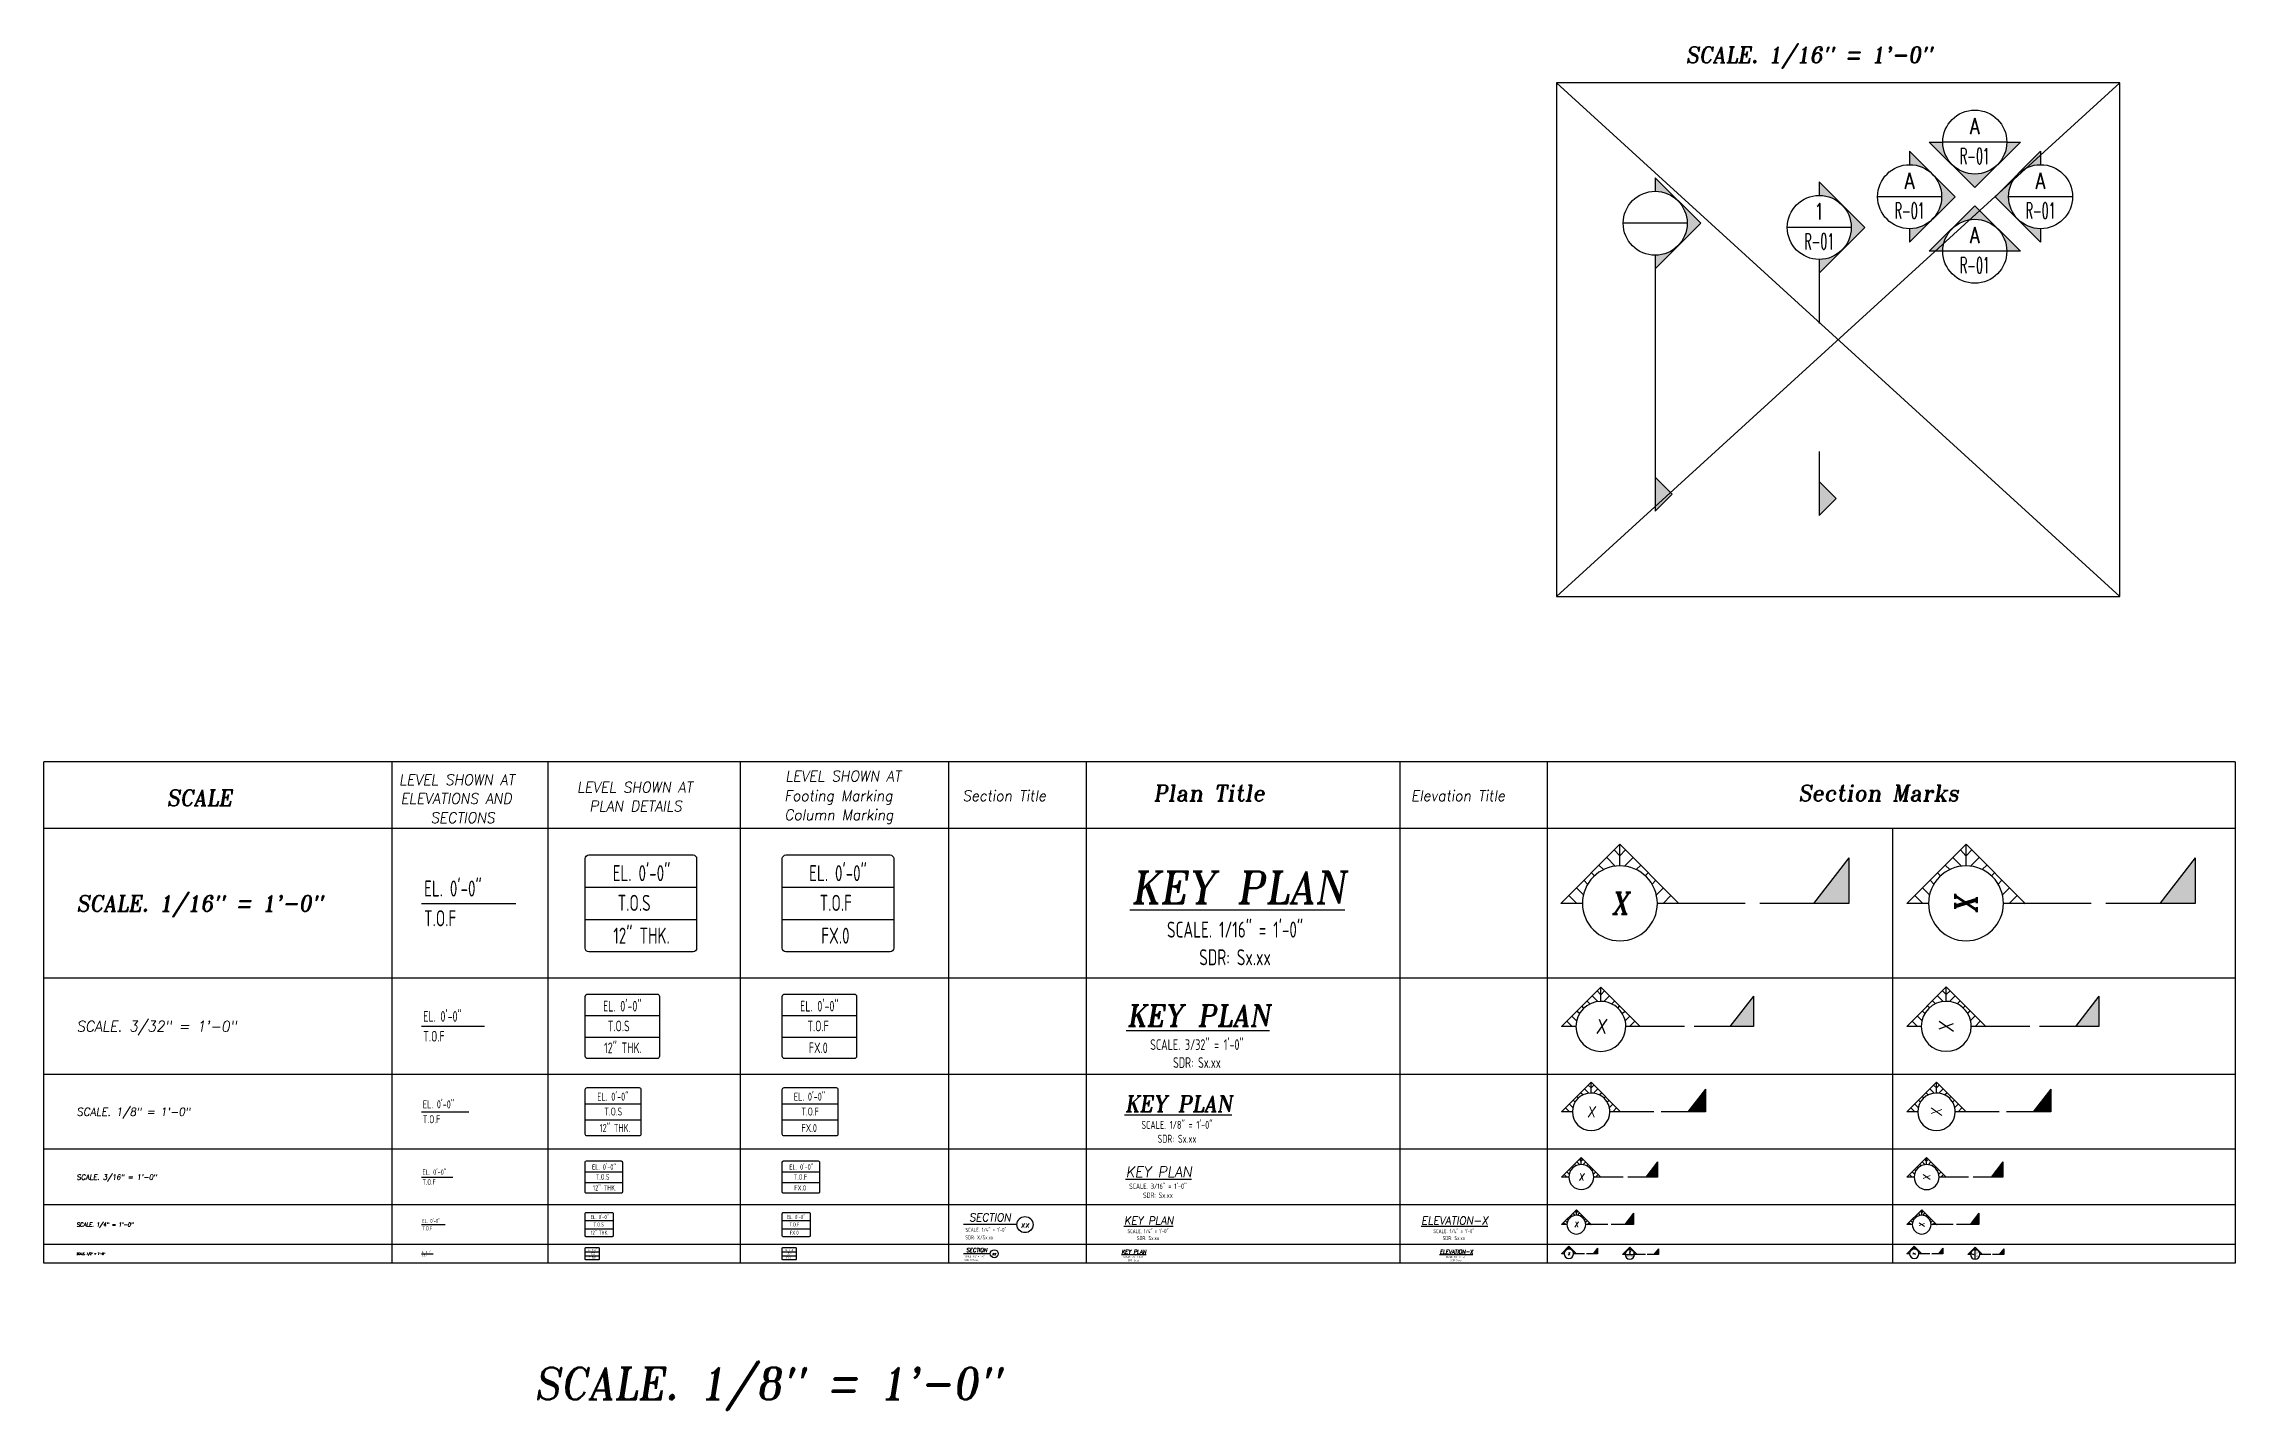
# Model space of a CAD drawing. Header units: inches. Extents: x 10095 to 38568, y -2433 to 4174.
# Drawn here: x 10095 to 12560, y 300 to 1837 of the extents above; entities that cross this region are included whole.
import ezdxf
from ezdxf.enums import TextEntityAlignment as Align

# ---------------------------------------------------------------- set-up
doc = ezdxf.new("R2010")
doc.units = ezdxf.units.IN
doc.header["$MEASUREMENT"] = 0
doc.layers.get('0').update_dxf_attribs({"linetype": 'CONTINUOUS'})
doc.layers.get('Defpoints').update_dxf_attribs({"linetype": 'CONTINUOUS'})
for name, color, linetype in [('0-25TEXT', 7, 'CONTINUOUS'), ('0-35TEXT', 3, 'CONTINUOUS'), ('0-50', 10, 'CONTINUOUS'), ('3', 3, 'CONTINUOUS'), ('FOOTING MARK', 3, 'CONTINUOUS'), ('Hgblock', 7, 'CONTINUOUS')]:
    doc.layers.add(name, color=color, linetype=linetype)
doc.styles.add('AR', font='ARCHQUIK.shx', dxfattribs={"width": 0.8})
doc.styles.add('ROMANS', font='romans.shx', dxfattribs={"width": 0.57})
doc.styles.add('ROMANT', font='romant')

# ---------------------------------------------------------------- blocks, each defined once
blk = doc.blocks.new('SECT1')
at = {"color": 7, "linetype": 'Continuous'}
blk.add_line((0.627, 0), (-0.627, 0), dxfattribs=at)
blk.add_circle((0.815, 0), 0.188, dxfattribs=at)
at = {"color": 7, "linetype": 'Continuous', "style": 'ROMANT', "oblique": 9, "width": 0.95}
blk.add_text('SECTION', height=0.1875, dxfattribs=at).set_placement((-0.006, 0.077), align=Align.CENTER)
blk.add_attdef('SECT1', text='', height=0.141, dxfattribs=at).set_placement((0.815, 0), align=Align.MIDDLE)
blk = doc.blocks.new('SECTARO')
at = {"linetype": 'Continuous'}
blk.add_line((33.32, 16.99), (20.13, 0), dxfattribs=at)
for p, q in [((33.32, 16.99), (33.32, 0)), ((33.32, 0), (0, 0))]:
    blk.add_line(p, q)
for points in [[(33.32, 0), (33.32, 16.99), (33.32, 0), (20.13, 0)], [(33.32, 16.99), (20.13, 0), (33.32, 0), (33.32, 16.99)]]:
    blk.add_solid(points, dxfattribs=at)
blk = doc.blocks.new('*X3')
at = {"color": 0, "linetype": 'Continuous'}
for p, q in [((-1.108, 0.278), (-1.075, 0.312)), ((-1.081, 0.217), (-1.031, 0.267)), ((-1.013, 0.197), (-0.986, 0.223)), ((-0.96, 0.161), (-0.942, 0.179)), ((-0.92, 0.112), (-0.898, 0.135)), ((-0.895, 0.05), (-0.854, 0.091)), ((-0.856, 0), (-0.81, 0.046)), ((-0.768, 0), (-0.765, 0.002))]:
    blk.add_line(p, q, dxfattribs=at)
blk = doc.blocks.new('*X2')
at = {"color": 0, "linetype": 'Continuous'}
for p, q in [((-1.108, 0.278), (-1.075, 0.312)), ((-0.96, 0.161), (-0.942, 0.179)), ((-0.856, 0), (-0.81, 0.046))]:
    blk.add_line(p, q, dxfattribs=at)
blk = doc.blocks.new('SECTNU')
at = {"linetype": 'Continuous'}
blk.add_line((-24.74, 0), (-32.81, 0), dxfattribs=at)
blk.add_line((0, 0), (-24.74, 0))
at = {"layer": '3'}
for p, q in [((-68.89, 0), (-46.81, 22.07)), ((-60.81, 0), (-68.89, 0))]:
    blk.add_line(p, q, dxfattribs=at)
at = {"layer": '3', "linetype": 'Continuous'}
blk.add_line((-46.81, 14), (-46.81, 22.07), dxfattribs=at)
at = {"layer": '3'}
for points in [[(-46.81, 22.07), (-24.74, 0), (-32.81, 0, 1)], [(-32.81, 0, 0.414214), (-46.81, 14)]]:
    blk.add_lwpolyline(points, format="xyb", dxfattribs=at)
for start, end in [(90, 180), (180, 0)]:
    blk.add_arc((-46.81, 0), 14, start, end, dxfattribs=at)
at = {"linetype": 'Continuous', "xscale": -64, "yscale": 64, "zscale": 64, "rotation": 359.9999999999999}
blk.add_blockref('*X3', (-117.73, 0), dxfattribs=at)
at = {"linetype": 'Continuous', "xscale": 64, "yscale": 64, "zscale": 64}
for name in ['*X3', '*X2']:
    blk.add_blockref(name, (24.1, 0), dxfattribs=at)
at = {"linetype": 'Continuous', "style": 'ROMANT', "oblique": 9, "width": 0.9}
blk.add_attdef('NO', text='', height=8, dxfattribs=at).set_placement((-46.81, 0), align=Align.MIDDLE)
blk = doc.blocks.new('section_elevation_mark1')
at = {"layer": 'Hgblock'}
for points in [[(0, 0.356), (0, 0.25, -0.414214), (0.25, 0, -0.414214), (0, -0.25), (0, -0.356), (0.356, 0)], [(0, -1.985), (0, -2.25), (0.133, -2.117)]]:
    blk.add_hatch(color=7, dxfattribs=at).paths.add_polyline_path(points)
at = {"layer": 'Hgblock', "color": 7}
for p, q in [((0.25, 0), (-0.25, 0)), ((0, -0.25), (0, -2.25)), ((0, -0.25), (0, -0.75)), ((0, -1.75), (0, -2.25))]:
    blk.add_line(p, q, dxfattribs=at)
for points in [[(0, -0.25), (0, -0.356), (0.356, 0), (0, 0.356), (0, 0.25)], [(0, -2.25), (0.133, -2.117), (0, -1.985)]]:
    blk.add_lwpolyline(points, dxfattribs=at)
blk.add_circle((0, 0), 0.25, dxfattribs=at)
at = {"layer": 'Hgblock', "color": 3, "style": 'ROMANS'}
for tag, width, p in [('NO', 0.8, (0, 0.125)), ('DWG', 0.5, (0, -0.109))]:
    blk.add_attdef(tag, text='', height=0.125, dxfattribs=dict(at, width=width)).set_placement(p, align=Align.MIDDLE_CENTER)
blk = doc.blocks.new('*U40')
at = {"layer": 'Hgblock'}
for points in [[(0, 0.356), (0, 0.25, -0.414214), (0.25, 0, -0.414214), (0, -0.25), (0, -0.356), (0.356, 0)], [(0, -1.985), (0, -2.25), (0.133, -2.117)]]:
    blk.add_hatch(color=7, dxfattribs=at).paths.add_polyline_path(points)
at = {"layer": 'Hgblock', "color": 7}
for p, q in [((0.25, 0), (-0.25, 0)), ((0, -0.25), (0, -0.75)), ((0, -1.75), (0, -2.25))]:
    blk.add_line(p, q, dxfattribs=at)
for points in [[(0, -0.25), (0, -0.356), (0.356, 0), (0, 0.356), (0, 0.25)], [(0, -2.25), (0.133, -2.117), (0, -1.985)]]:
    blk.add_lwpolyline(points, dxfattribs=at)
blk.add_circle((0, 0), 0.25, dxfattribs=at)
at = {"layer": 'Hgblock', "color": 3, "style": 'ROMANS'}
for tag, width, p in [('NO', 0.8, (0, 0.125)), ('DWG', 0.5, (0, -0.109))]:
    blk.add_attdef(tag, text='', height=0.125, dxfattribs=dict(at, width=width)).set_placement(p, align=Align.MIDDLE_CENTER)
blk = doc.blocks.new('*U36')
at = {"layer": 'Hgblock'}
blk.add_hatch(color=7, dxfattribs=at).paths.add_polyline_path([(0, 0.356), (0, 0.25, -0.414214), (0.25, 0, -0.414214), (0, -0.25), (0, -0.356), (0.356, 0)])
at = {"layer": 'Hgblock', "color": 7}
blk.add_line((0.25, 0), (-0.25, 0), dxfattribs=at)
blk.add_lwpolyline([(0, -0.25), (0, -0.356), (0.356, 0), (0, 0.356), (0, 0.25)], dxfattribs=at)
blk.add_circle((0, 0), 0.25, dxfattribs=at)
at = {"layer": 'Hgblock', "color": 3, "style": 'ROMANS'}
for tag, width, p in [('NO', 0.8, (0, 0.125)), ('DWG', 0.5, (0, -0.109))]:
    blk.add_attdef(tag, text='', height=0.125, dxfattribs=dict(at, width=width)).set_placement(p, align=Align.MIDDLE_CENTER)
blk = doc.blocks.new('*U37')
at = {"layer": 'Hgblock'}
blk.add_hatch(color=7, dxfattribs=at).paths.add_polyline_path([(0, 0.356), (0, 0.25, 0.414214), (-0.25, 0, 0.414214), (0, -0.25), (0, -0.356), (-0.356, 0)])
at = {"layer": 'Hgblock', "color": 7}
blk.add_line((0.25, 0), (-0.25, 0), dxfattribs=at)
blk.add_lwpolyline([(0, -0.25), (0, -0.356), (-0.356, 0), (0, 0.356), (0, 0.25)], dxfattribs=at)
blk.add_circle((0, 0), 0.25, dxfattribs=at)
at = {"layer": 'Hgblock', "color": 3, "style": 'ROMANS'}
for tag, width, p in [('NO', 0.8, (0, 0.125)), ('DWG', 0.5, (0, -0.109))]:
    blk.add_attdef(tag, text='', height=0.125, dxfattribs=dict(at, width=width)).set_placement(p, align=Align.MIDDLE_CENTER)
blk = doc.blocks.new('*U38')
at = {"layer": 'Hgblock'}
blk.add_hatch(color=7, dxfattribs=at).paths.add_polyline_path([(-0.356, 0), (-0.25, 0, 0.414214), (0, -0.25, 0.414214), (0.25, 0), (0.356, 0), (0, -0.356)])
at = {"layer": 'Hgblock', "color": 7}
blk.add_line((0.25, 0), (-0.25, 0), dxfattribs=at)
blk.add_lwpolyline([(0.25, 0), (0.356, 0), (0, -0.356), (-0.356, 0), (-0.25, 0)], dxfattribs=at)
blk.add_circle((0, 0), 0.25, dxfattribs=at)
at = {"layer": 'Hgblock', "color": 3, "style": 'ROMANS'}
for tag, width, p in [('NO', 0.8, (0, 0.125)), ('DWG', 0.5, (0, -0.109))]:
    blk.add_attdef(tag, text='', height=0.125, dxfattribs=dict(at, width=width)).set_placement(p, align=Align.MIDDLE_CENTER)
blk = doc.blocks.new('*U39')
at = {"layer": 'Hgblock'}
blk.add_hatch(color=7, dxfattribs=at).paths.add_polyline_path([(0.356, 0), (0.25, 0, 0.414214), (0, 0.25, 0.414214), (-0.25, 0), (-0.356, 0), (0, 0.356)])
at = {"layer": 'Hgblock', "color": 7}
blk.add_line((0.25, 0), (-0.25, 0), dxfattribs=at)
blk.add_lwpolyline([(-0.25, 0), (-0.356, 0), (0, 0.356), (0.356, 0), (0.25, 0)], dxfattribs=at)
blk.add_circle((0, 0), 0.25, dxfattribs=at)
at = {"layer": 'Hgblock', "color": 3, "style": 'ROMANS'}
for tag, width, p in [('NO', 0.8, (0, 0.125)), ('DWG', 0.5, (0, -0.109))]:
    blk.add_attdef(tag, text='', height=0.125, dxfattribs=dict(at, width=width)).set_placement(p, align=Align.MIDDLE_CENTER)

msp = doc.modelspace()

# ---------------------------------------------------------------- linework, layer by layer
at = {"color": 8}
for p, q in [((10094.6964, 465.92747), (10094.6964, 1029.94747)), ((12559.88974, 1029.94747), (10094.6964, 1029.94747)), ((10486.53089, 465.92747), (10486.53089, 1029.94747)), ((10661.8099, 1029.94747), (10661.8099, 465.92747)), ((10878.15756, 1029.94747), (10878.15756, 465.92747)), ((11112.56494, 1029.94747), (11112.56494, 465.92747)), ((11267.44569, 1029.94747), (11267.44569, 465.92747)), ((11620.18444, 1029.94747), (11620.18444, 465.92747)), ((11785.84266, 1029.94747), (11785.84266, 465.92747)), ((12559.88974, 1029.94747), (12559.88974, 465.92747)), ((12559.88974, 954.81334), (10094.6964, 954.81334)), ((12174.40269, 954.81334), (12174.40269, 465.92747)), ((12559.88974, 786.29679), (10094.6964, 786.29679)), ((12559.88974, 678.21383), (10094.6964, 678.21383)), ((12559.88974, 593.95555), (10094.6964, 593.95555)), ((12559.88974, 531.31713), (10094.6964, 531.31713)), ((12559.88974, 486.9718), (10094.6964, 486.9718)), ((12559.88974, 465.92747), (10094.6964, 465.92747))]:
    msp.add_line(p, q, dxfattribs=at)
msp.add_lwpolyline([(12430.20957, 1793.48766), (11796.51024, 1793.48766), (11796.51024, 1215.64206), (12430.20957, 1215.64206)], close=True)
for points in [[(11796.51024, 1215.64206), (12430.20957, 1793.48766)], [(12430.20957, 1215.64206), (11796.51024, 1793.48766)]]:
    msp.add_lwpolyline(points)
at = {"layer": '0-50'}
for p, q in [((10703.7646, 888.6934), (10829.08252, 888.6934)), ((10519.63272, 870.55507), (10625.62797, 870.55507)), ((10703.7646, 852.41674), (10829.08252, 852.41674)), ((10703.7646, 744.34753), (10787.30988, 744.34753)), ((10519.63272, 732.25531), (10590.29622, 732.25531)), ((10703.7646, 720.16309), (10787.30988, 720.16309)), ((10703.7646, 645.15385), (10766.42356, 645.15385)), ((10519.63272, 636.08469), (10572.63035, 636.08469)), ((10703.7646, 627.01552), (10766.42356, 627.01552)), ((10703.7646, 568.68245), (10745.53724, 568.68245)), ((10519.63272, 562.63634), (10554.96447, 562.63634)), ((10703.7646, 556.59023), (10745.53724, 556.59023)), ((10519.63272, 509.14447), (10546.13153, 509.14447)), ((10703.7646, 513.67905), (10735.09408, 513.67905)), ((10703.7646, 504.60988), (10735.09408, 504.60988)), ((10519.63272, 476.44963), (10532.73163, 476.44963)), ((10703.7646, 478.71693), (10719.42934, 478.71693)), ((10703.7646, 474.18234), (10719.42934, 474.18234))]:
    msp.add_line(p, q, dxfattribs=at)
for points in [[(10707.7646, 924.97005), (10825.08252, 924.97005, -0.4142135624), (10829.08252, 920.97005), (10829.08252, 820.14008, -0.4142135624), (10825.08252, 816.14008), (10707.7646, 816.14008, -0.4142135624), (10703.7646, 820.14008), (10703.7646, 920.97005, -0.4142135624)], [(10706.43127, 768.53197), (10784.64321, 768.53197, -0.4142135624), (10787.30988, 765.8653), (10787.30988, 698.64532, -0.4142135624), (10784.64321, 695.97865), (10706.43127, 695.97865, -0.4142135624), (10703.7646, 698.64532), (10703.7646, 765.8653, -0.4142135624)], [(10705.7646, 663.29218), (10764.42356, 663.29218, -0.4142135624), (10766.42356, 661.29218), (10766.42356, 610.87719, -0.4142135624), (10764.42356, 608.87719), (10705.7646, 608.87719, -0.4142135624), (10703.7646, 610.87719), (10703.7646, 661.29218, -0.4142135624)], [(10705.09793, 580.77467), (10744.20391, 580.77467, -0.4142135624), (10745.53724, 579.44133), (10745.53724, 545.83134, -0.4142135624), (10744.20391, 544.49801), (10705.09793, 544.49801, -0.4142135624), (10703.7646, 545.83134), (10703.7646, 579.44133, -0.4142135624)], [(10704.7646, 522.74821), (10734.09408, 522.74821, -0.4142135624), (10735.09408, 521.74821), (10735.09408, 496.54072, -0.4142135624), (10734.09408, 495.54072), (10704.7646, 495.54072, -0.4142135624), (10703.7646, 496.54072), (10703.7646, 521.74821, -0.4142135624)], [(10704.2646, 483.25151), (10718.92934, 483.25151, -0.4142135624), (10719.42934, 482.75151), (10719.42934, 470.14776, -0.4142135624), (10718.92934, 469.64776), (10704.2646, 469.64776, -0.4142135624), (10703.7646, 470.14776), (10703.7646, 482.75151, -0.4142135624)]]:
    msp.add_lwpolyline(points, format="xyb", close=True, dxfattribs=at)
at = {"layer": 'Defpoints'}
for points in [[(11873.51748, 475.62655), (11884.05651, 475.62655)], [(12267.29153, 470.35703), (12267.29153, 480.89606)]]:
    msp.add_lwpolyline(points, dxfattribs=at)
at = {"layer": 'FOOTING MARK', "color": 1}
for p, q in [((10925.45356, 888.6934), (11050.77148, 888.6934)), ((10925.45356, 852.41674), (11050.77148, 852.41674)), ((10925.45356, 744.34753), (11008.99884, 744.34753)), ((10925.45356, 720.16309), (11008.99884, 720.16309)), ((10925.45356, 645.15385), (10988.11252, 645.15385)), ((10925.45356, 627.01552), (10988.11252, 627.01552)), ((10925.45356, 568.68245), (10967.2262, 568.68245)), ((10925.45356, 556.59023), (10967.2262, 556.59023)), ((10925.45356, 513.67905), (10956.78304, 513.67905)), ((10925.45356, 504.60988), (10956.78304, 504.60988)), ((10925.45356, 478.71693), (10941.1183, 478.71693)), ((10925.45356, 474.18234), (10941.1183, 474.18234))]:
    msp.add_line(p, q, dxfattribs=at)
for points in [[(10929.45356, 924.97005), (11046.77148, 924.97005, -0.4142135624), (11050.77148, 920.97005), (11050.77148, 820.14008, -0.4142135624), (11046.77148, 816.14008), (10929.45356, 816.14008, -0.4142135624), (10925.45356, 820.14008), (10925.45356, 920.97005, -0.4142135624)], [(10928.12022, 768.53197), (11006.33217, 768.53197, -0.4142135624), (11008.99884, 765.8653), (11008.99884, 698.64532, -0.4142135624), (11006.33217, 695.97865), (10928.12022, 695.97865, -0.4142135624), (10925.45356, 698.64532), (10925.45356, 765.8653, -0.4142135624)], [(10927.45356, 663.29218), (10986.11252, 663.29218, -0.4142135624), (10988.11252, 661.29218), (10988.11252, 610.87719, -0.4142135624), (10986.11252, 608.87719), (10927.45356, 608.87719, -0.4142135624), (10925.45356, 610.87719), (10925.45356, 661.29218, -0.4142135624)], [(10926.78689, 580.77467), (10965.89286, 580.77467, -0.4142135624), (10967.2262, 579.44133), (10967.2262, 545.83134, -0.4142135624), (10965.89286, 544.49801), (10926.78689, 544.49801, -0.4142135624), (10925.45356, 545.83134), (10925.45356, 579.44133, -0.4142135624)], [(10926.45356, 522.74821), (10955.78304, 522.74821, -0.4142135624), (10956.78304, 521.74821), (10956.78304, 496.54072, -0.4142135624), (10955.78304, 495.54072), (10926.45356, 495.54072, -0.4142135624), (10925.45356, 496.54072), (10925.45356, 521.74821, -0.4142135624)], [(10925.95356, 483.25151), (10940.6183, 483.25151, -0.4142135624), (10941.1183, 482.75151), (10941.1183, 470.14776, -0.4142135624), (10940.6183, 469.64776), (10925.95356, 469.64776, -0.4142135624), (10925.45356, 470.14776), (10925.45356, 482.75151, -0.4142135624)]]:
    msp.add_lwpolyline(points, format="xyb", close=True, dxfattribs=at)

# ---------------------------------------------------------------- block references
for p, xscale, yscale, zscale in [((12008.6601, 870.55507), 3.01115058704454, 3.01115058704454, 3.01115058704454), ((11940.25759, 732.10732), 2.00743372469636, 2.00743372469636, 2.00743372469636), ((11905.83436, 636.08468), 1.50557529352227, 1.50557529352227, 1.50557529352227), ((11871.26316, 562.63633), 1.00371686234818, 1.00371686234818, 1.00371686234818), ((11853.97755, 509.14446), 0.752787646761135, 0.752787646761135, 0.752787646761135), ((11828.04915, 476.44963), 0.3763938233805675, 0.3763938233805675, 0.3763938233805675)]:
    msp.add_blockref('SECTNU', p, dxfattribs=dict(xscale=xscale, yscale=yscale, zscale=zscale)).add_auto_attribs({'NO': 'X'})
ref = msp.add_blockref('SECTNU', (12398.05254, 870.55507), dxfattribs=dict(xscale=3.01115058704454, yscale=3.01115058704454, zscale=3.01115058704454))
ref.add_attrib('NO', 'X', dxfattribs={"linetype": 'Continuous', "height": 24.0892, "rotation": 90, "style": 'ROMANT', "oblique": 9, "width": 0.9}).set_placement((12257.09246, 869.04698), align=Align.MIDDLE)
for p, xscale, yscale, zscale in [((12024.99386, 870.55505), 3.01115058704454, 3.01115058704454, 3.01115058704454), ((12414.3863, 870.55505), 3.01115058704454, 3.01115058704454, 3.01115058704454), ((11951.14677, 732.10731), 2.00743372469636, 2.00743372469636, 2.00743372469636), ((12339.76228, 732.2183), 2.00743372469636, 2.00743372469636, 2.00743372469636), ((11914.00125, 636.08467), 1.50557529352227, 1.50557529352227, 1.50557529352227), ((12302.5058, 636.0847), 1.50557529352227, 1.50557529352227, 1.50557529352227), ((11876.70775, 562.63633), 1.00371686234818, 1.00371686234818, 1.00371686234818), ((12265.17529, 562.59935), 1.00371686234818, 1.00371686234818, 1.00371686234818), ((11858.061, 509.14446), 0.752787646761135, 0.752787646761135, 0.752787646761135), ((12246.56553, 509.14447), 0.752787646761135, 0.752787646761135, 0.752787646761135), ((11830.09087, 476.44963), 0.3763938233805675, 0.3763938233805675, 0.3763938233805675), ((11898.44873, 475.62655), 0.3763938233805675, 0.3763938233805675, 0.3763938233805675), ((12218.5954, 476.44963), 0.3763938233805675, 0.3763938233805675, 0.3763938233805675), ((12286.95326, 475.62655), 0.3763938233805675, 0.3763938233805675, 0.3763938233805675)]:
    msp.add_blockref('SECTARO', p, dxfattribs=dict(xscale=xscale, yscale=yscale, zscale=zscale))
ref = msp.add_blockref('SECTNU', (12328.87311, 732.21831), dxfattribs=dict(xscale=2.00743372469636, yscale=2.00743372469636, zscale=2.00743372469636))
ref.add_attrib('NO', 'X', dxfattribs={"linetype": 'Continuous', "height": 16.05947, "rotation": 90, "style": 'ROMANT', "oblique": 9, "width": 0.9}).set_placement((12234.89972, 731.21292), align=Align.MIDDLE)
ref = msp.add_blockref('SECTNU', (12294.33891, 636.08471), dxfattribs=dict(xscale=1.50557529352227, yscale=1.50557529352227, zscale=1.50557529352227))
ref.add_attrib('NO', 'X', dxfattribs={"linetype": 'Continuous', "height": 12.0446, "rotation": 90, "style": 'ROMANT', "oblique": 9, "width": 0.9}).set_placement((12223.85888, 635.33066), align=Align.MIDDLE)
ref = msp.add_blockref('SECTNU', (12259.7307, 562.59935), dxfattribs=dict(xscale=1.00371686234818, yscale=1.00371686234818, zscale=1.00371686234818))
ref.add_attrib('NO', 'X', dxfattribs={"linetype": 'Continuous', "height": 8.02973, "rotation": 90, "style": 'ROMANT', "oblique": 9, "width": 0.9}).set_placement((12212.74401, 562.09666), align=Align.MIDDLE)
ref = msp.add_blockref('SECTNU', (12242.48209, 509.14448), dxfattribs=dict(xscale=0.752787646761135, yscale=0.752787646761135, zscale=0.752787646761135))
ref.add_attrib('NO', 'X', dxfattribs={"linetype": 'Continuous', "height": 6.0223, "rotation": 90, "style": 'ROMANT', "oblique": 9, "width": 0.9}).set_placement((12207.24207, 508.76745), align=Align.MIDDLE)
ref = msp.add_blockref('SECTNU', (11896.40701, 475.62655), dxfattribs=dict(xscale=0.3763938233805675, yscale=0.3763938233805675, zscale=0.3763938233805675))
ref.add_attrib('NO', 'X', dxfattribs={"linetype": 'Continuous', "height": 3.01115, "style": 'ROMANT', "oblique": 9, "width": 0.9}).set_placement((11878.787, 478.25801), align=Align.MIDDLE)
ref = msp.add_blockref('SECTNU', (12216.55368, 476.44963), dxfattribs=dict(xscale=0.3763938233805675, yscale=0.3763938233805675, zscale=0.3763938233805675))
ref.add_attrib('NO', 'X', dxfattribs={"linetype": 'Continuous', "height": 3.01115, "rotation": 90, "style": 'ROMANT', "oblique": 9, "width": 0.9}).set_placement((12198.93367, 476.26112), align=Align.MIDDLE)
ref = msp.add_blockref('SECTNU', (12284.91154, 475.62655), dxfattribs=dict(xscale=0.3763938233805675, yscale=0.3763938233805675, zscale=0.3763938233805675))
ref.add_attrib('NO', 'X', dxfattribs={"linetype": 'Continuous', "height": 3.01115, "rotation": 90, "style": 'ROMANT', "oblique": 9, "width": 0.9}).set_placement((12264.95396, 475.43804), align=Align.MIDDLE)
at = {"layer": '0-25TEXT'}
for p, xscale, yscale, zscale in [((11159.35895, 509.14447), 48, 48, 48), ((11144.31031, 476.44963), 24, 24, 24)]:
    msp.add_blockref('SECT1', p, dxfattribs=dict(at, xscale=xscale, yscale=yscale, zscale=zscale)).add_auto_attribs({'SECT1': 'xx'})
at = {"layer": 'Hgblock'}
for name, p, xscale, yscale, zscale, values in [('*U38', (12267.00204, 1726.9613), 144.0262069888196, 144.0262069888196, 144.0262069888196, {'NO': 'A', 'DWG': 'R-01'}), ('*U36', (12193.69738, 1665.52256), 144.0262069888196, 144.0262069888196, 144.0262069888196, {'NO': 'A', 'DWG': 'R-01'}), ('*U37', (12340.99962, 1665.52256), 144.0262069888196, 144.0262069888196, 144.0262069888196, {'NO': 'A', 'DWG': 'R-01'}), ('*U40', (12092.0094, 1630.91214), 143.95392, 143.95392, 143.95392, {'NO': '1', 'DWG': 'R-01'}), ('*U39', (12267.00204, 1604.08383), 144.0262069888196, 144.0262069888196, 144.0262069888196, {'NO': 'A', 'DWG': 'R-01'})]:
    msp.add_blockref(name, p, dxfattribs=dict(at, xscale=xscale, yscale=yscale, zscale=zscale)).add_auto_attribs(values)
at = {"layer": 'Hgblock', "xscale": 143.95392, "yscale": 143.95392, "zscale": 143.95392}
msp.add_blockref('section_elevation_mark1', (11907.41668, 1635.62622), dxfattribs=at)

# ---------------------------------------------------------------- texts
at = {"color": 7, "linetype": 'Continuous', "style": 'ROMANT', "oblique": 9, "width": 0.95}
for s, height, p in [('SCALE. 1/16" = 1\'-0"', 18, (11941.93262, 1816.04823)), ('LEVEL SHOWN AT', 12, (10494.47106, 1003.60802)), ('LEVEL SHOWN AT', 12, (10928.98116, 1007.74487)), ('SCALE', 18, (10233.04053, 980.26932)), ('ELEVATIONS AND', 12, (10496.08664, 982.5044)), ('LEVEL SHOWN AT', 12, (10694.57378, 995.10721)), ('Footing Marking', 12, (10927.97756, 985.70511)), ('Section Title', 12, (11128.25817, 985.70511)), ('Plan Title', 18, (11342.95018, 985.70511)), ('Elevation Title', 12, (11632.88403, 985.70511)), ('Section Marks', 18, (12068.62415, 985.70511)), ('SECTIONS', 12, (10529.73081, 960.92846)), ('PLAN DETAILS', 12, (10708.56652, 974.00359)), ('Column Marking', 12, (10927.97756, 964.17426)), ('SCALE. 1/16" = 1\'-0"', 18, (10131.52833, 861.55507)), ('SCALE. 3/32" = 1\'-0"', 12, (10131.52833, 726.25531)), ('SCALE. 1/8" = 1\'-0"', 9, (10131.52833, 631.58469)), ('SCALE. 3/16" = 1\'-0"', 6, (10131.52833, 559.63634)), ('SCALE. 1/4" = 1\'-0"', 4.5, (10131.52833, 506.89447)), ('SCALE. 1/2" = 1\'-0"', 2.25, (10131.52833, 475.32463)), ('SCALE. 1/8" = 1\'-0"', 36, (10646.29912, 312.4316))]:
    msp.add_text(s, height=height, dxfattribs=at).set_placement(p)
for s, height, p in [('%%UKEY PLAN', 36, (11438.43648, 870.55507)), ('%%UKEY PLAN', 24, (11393.69148, 732.25531)), ('%%UKEY PLAN', 18, (11371.31898, 636.08469)), ('%%UKEY PLAN', 12, (11348.94648, 562.63634)), ('%%UKEY PLAN', 9, (11337.76023, 509.14447)), ('%%UELEVATION-X', 9, (11681.87749, 509.14447)), ('%%UKEY PLAN', 4.5, (11320.98085, 476.44963)), ('%%UELEVATION-X', 4.5, (11683.82673, 476.44963))]:
    msp.add_text(s, height=height, dxfattribs=at).set_placement(p, align=Align.CENTER)
at = {"layer": '0-35TEXT', "style": 'AR'}
for s, height, width, p in [('EL. 0\'-0"', 17.99955, 0.8, (10767.10092, 895.52911)), ('T.O.S', 17.99955, 0.8, (10758.7895, 862.0999)), ('12" THK.', 17.99955, 0.8, (10767.10642, 825.20636)), ('SCALE. 1/16" = 1\'-0"', 17.99955, 0.8, (11434.77814, 832.03002)), ('SDR: Sx.xx', 17.99955, 0.8, (11434.77814, 800.91483)), ('EL. 0\'-0"', 11.9997, 0.8, (10745.45573, 748.90467)), ('12" THK.', 11.9997, 0.8, (10746.13692, 702.02284)), ('T.O.S', 11.9997, 0.8, (10741.41889, 726.61853)), ('SCALE. 3/32" = 1\'-0"', 12, 0.8, (11391.86231, 705.6488)), ('SDR: Sx.xx', 12, 0.8, (11391.86231, 685.47323)), ('EL. 0\'-0"', 8.999775, 0.8, (10734.88009, 648.57171)), ('12" THK.', 8.999775, 0.8, (10737.21087, 613.41033)), ('T.O.S', 8.999775, 0.8, (10735.32472, 631.8571)), ('SCALE. 1/8" = 1\'-0"', 8.999775, 0.8, (11369.48981, 616.82216)), ('SDR: Sx.xx', 8.999775, 0.8, (11369.48981, 601.26457)), ('EL. 0\'-0"', 5.99985, 0.8, (10724.88311, 570.96102)), ('12" THK.', 5.99985, 0.8, (10725.53962, 547.5201)), ('T.O.S', 5.99985, 0.8, (10723.33189, 559.81795)), ('SCALE. 3/16" = 1\'-0"', 6, 0.8, (11348.03189, 549.33309)), ('SDR: Sx.xx', 6, 0.8, (11348.03189, 539.2453)), ('EL. 0\'-0"', 4.499887, 0.8, (10720.03869, 515.38798)), ('12" THK.', 4.499887, 0.8, (10719.856, 497.80729)), ('T.O.S', 4.499887, 0.8, (10718.85411, 507.03067)), ('SCALE. 1/4" = 1\'-0"', 4.4998875, 0.8, (11336.84564, 499.51321)), ('SDR: Sx.xx', 4.499887, 0.8, (11336.84564, 491.73441)), ('SCALE. 1/4" = 1\'-0"', 4.4998875, 0.8, (11680.96291, 499.51321)), ('SDR: Sx.xx', 4.499887, 0.8, (11680.96291, 491.73441)), ('12" THK.', 2.249944, 0.8, (10711.63618, 470.78105)), ('EL. 0\'-0"', 2.249944, 0.8, (10711.72543, 479.57139)), ('T.O.S', 2.249944, 0.8, (10711.61477, 475.39274)), ('SCALE. 1/2" = 1\'-0"', 2.2499437, 0.8, (11320.52356, 471.634)), ('SDR: Sx.xx', 2.249944, 0.8, (11320.52356, 467.74461)), ('SCALE. 1/2" = 1\'-0"', 2.2499437, 0.8, (11683.36944, 471.634)), ('SDR: Sx.xx', 2.249944, 0.8, (11683.36944, 467.74461)), ('XX-XX', 2, 0.7, (11879.02269, 472.6208))]:
    msp.add_text(s, height=height, dxfattribs=dict(at, width=width)).set_placement(p, align=Align.CENTER)
at = {"layer": '0-35TEXT', "style": 'AR', "width": 0.8}
for s, height, p in [('EL. 0\'-0"', 17.99955, (10522.43545, 878.23385)), ('T.O.F', 17.99955, (10522.43545, 844.80464)), ('EL. 0\'-0"', 11.9997, (10521.50121, 737.3745)), ('T.O.F', 11.9997, (10521.50121, 715.08836)), ('EL. 0\'-0"', 8.999775, (10521.03409, 639.92408)), ('T.O.F', 8.999775, (10521.03409, 623.20947)), ('EL. 0\'-0"', 5.99985, (10520.56696, 565.19594)), ('T.O.F', 5.99985, (10520.56696, 554.05286)), ('T.O.F', 4.499887, (10520.3334, 502.70686)), ('EL. 0\'-0"', 4.499887, (10520.3334, 511.06416)), ('SDR: X/Sx.xx', 4.4998875, (11131.34861, 492.51269)), ('SCALE. 1/4" = 1\'-0"', 4.4998875, (11131.5422, 501.06362)), ('T.O.F', 2.249944, (10519.98306, 473.23083)), ('EL. 0\'-0"', 2.249944, (10519.98306, 477.40948)), ('SDR: X/Sx.xx', 2.2499437, (11130.30514, 468.2628)), ('SCALE. 1/2" = 1\'-0"', 2.2499437, (11130.40193, 472.47087))]:
    msp.add_text(s, height=height, dxfattribs=at).set_placement(p)
at = {"layer": '0-35TEXT', "style": 'AR', "width": 0.7}
msp.add_text('XX-XX', height=2, rotation=90, dxfattribs=at).set_placement((12270.29728, 475.86224), align=Align.CENTER)
at = {"layer": 'FOOTING MARK', "style": 'AR', "width": 0.8}
for s, height, p in [('EL. 0\'-0"', 17.99955, (10988.11893, 895.52911)), ('T.O.F', 17.99955, (10985.59801, 862.0999)), ('FX.0', 17.99955, (10985.15096, 825.20636)), ('EL. 0\'-0"', 11.9997, (10967.14469, 748.90467)), ('T.O.F', 11.9997, (10965.71495, 726.61853)), ('FX.0', 11.9997, (10965.88934, 702.02284)), ('EL. 0\'-0"', 8.999775, (10956.09452, 648.57171)), ('T.O.F', 8.999775, (10956.71111, 631.8571)), ('FX.0', 8.999775, (10955.74645, 613.41033)), ('EL. 0\'-0"', 5.99985, (10946.86595, 570.96102)), ('T.O.F', 5.99985, (10945.90666, 559.81795)), ('FX.0', 5.99985, (10945.55095, 547.5201)), ('EL. 0\'-0"', 4.499887, (10940.9059, 515.38798)), ('T.O.F', 4.499887, (10938.95317, 507.03067)), ('FX.0', 4.499887, (10938.85501, 497.80729)), ('EL. 0\'-0"', 2.249944, (10933.59367, 479.57139)), ('T.O.F', 2.249944, (10932.80326, 475.39274)), ('FX.0', 2.249944, (10932.70687, 470.78105))]:
    msp.add_text(s, height=height, dxfattribs=at).set_placement(p, align=Align.CENTER)

doc.saveas('drawing.dxf')
